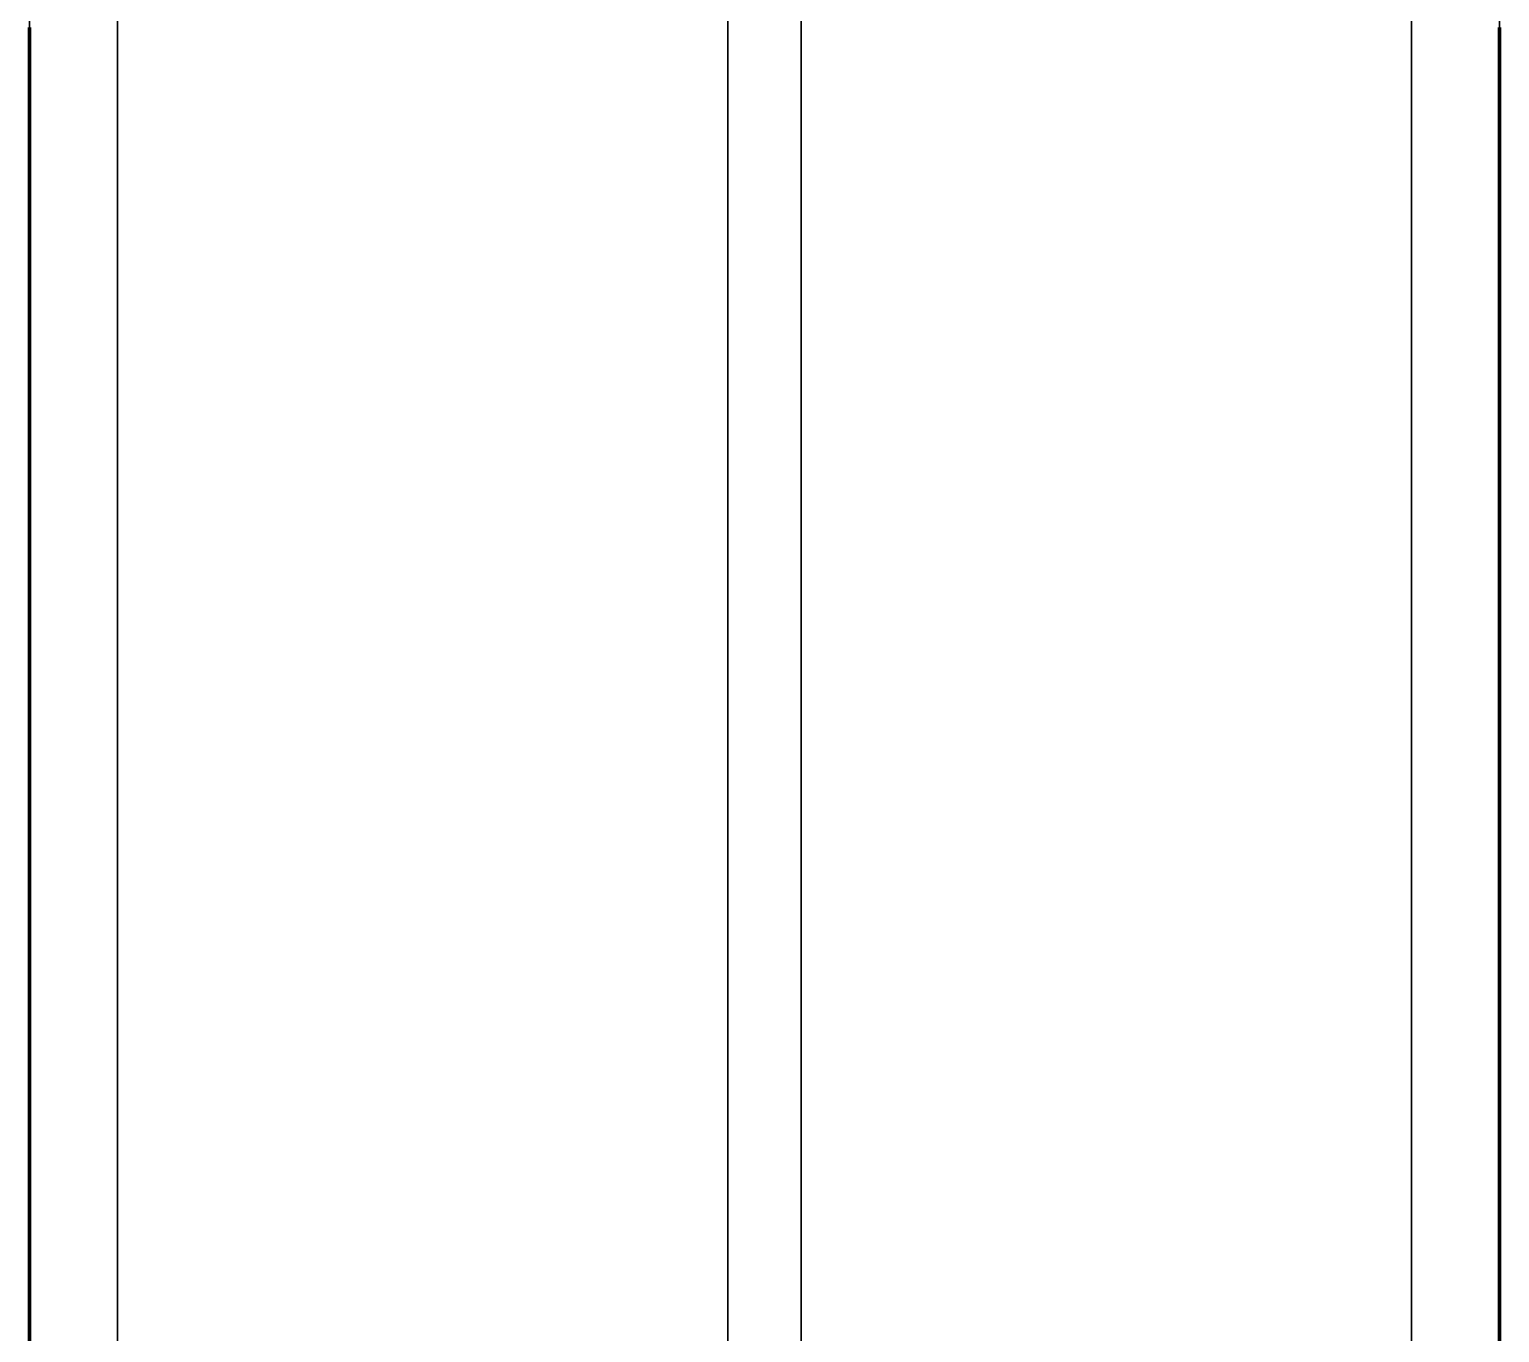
# Model space of a CAD drawing. Header units: millimetres. Extents: x 0 to 2208, y 0 to 420.
# Drawn here: x 67.88 to 72.88, y 78.65 to 83.08 of the extents above; entities that cross this region are included whole.
import ezdxf

# ---------------------------------------------------------------- set-up
doc = ezdxf.new("R2010")
doc.units = ezdxf.units.MM
doc.linetypes.add('IRAM-E-TRAZOS', pattern=[5, 4, -1])
doc.layers.add('01-VISIBLE', color=7, linetype='CONTINUOUS', lineweight=70)
doc.layers.add('02-OCULTA', color=4, linetype='IRAM-E-TRAZOS', lineweight=35)

msp = doc.modelspace()

# ---------------------------------------------------------------- linework, layer by layer
at = {"layer": '01-VISIBLE'}
for points in [[(67.8841, 78.5841), (67.8841, 78.6591), (67.8841, 78.7341), (67.8841, 78.8091), (67.8841, 78.8841), (67.8841, 78.9591), (67.8841, 79.0341), (67.8841, 79.1091), (67.8841, 79.1841), (67.8841, 79.2591), (67.8841, 79.3341), (67.8841, 79.4091), (67.8841, 79.4841), (67.8841, 79.5591), (67.8841, 79.6341), (67.8841, 79.7091), (67.8841, 79.7841), (67.8841, 79.8591), (67.8841, 79.9341), (67.8841, 80.0091), (67.8841, 80.0841), (67.8841, 80.1591), (67.8841, 80.2341), (67.8841, 80.3091), (67.8841, 80.3841), (67.8841, 80.4591), (67.8841, 80.5341), (67.8841, 80.6091), (67.8841, 80.6841), (67.8841, 80.7591), (67.8841, 80.8341), (67.8841, 80.9091), (67.8841, 80.9841), (67.8841, 81.0591), (67.8841, 81.1341), (67.8841, 81.2091), (67.8841, 81.2841), (67.8841, 81.3591), (67.8841, 81.4341), (67.8841, 81.5091), (67.8841, 81.5841), (67.8841, 81.6591), (67.8841, 81.7341), (67.8841, 81.8091), (67.8841, 81.8841), (67.8841, 81.9591), (67.8841, 82.0341), (67.8841, 82.1091), (67.8841, 82.1841), (67.8841, 82.2591), (67.8841, 82.3341), (67.8841, 82.4091), (67.8841, 82.4841), (67.8841, 82.5591), (67.8841, 82.6341), (67.8841, 82.7091), (67.8841, 82.7841), (67.8841, 82.8591), (67.8841, 82.9341), (67.8841, 83.0091), (67.8841, 83.0841)], [(72.8841, 78.5841), (72.8841, 78.6591), (72.8841, 78.7341), (72.8841, 78.8091), (72.8841, 78.8841), (72.8841, 78.9591), (72.8841, 79.0341), (72.8841, 79.1091), (72.8841, 79.1841), (72.8841, 79.2591), (72.8841, 79.3341), (72.8841, 79.4091), (72.8841, 79.4841), (72.8841, 79.5591), (72.8841, 79.6341), (72.8841, 79.7091), (72.8841, 79.7841), (72.8841, 79.8591), (72.8841, 79.9341), (72.8841, 80.0091), (72.8841, 80.0841), (72.8841, 80.1591), (72.8841, 80.2341), (72.8841, 80.3091), (72.8841, 80.3841), (72.8841, 80.4591), (72.8841, 80.5341), (72.8841, 80.6091), (72.8841, 80.6841), (72.8841, 80.7591), (72.8841, 80.8341), (72.8841, 80.9091), (72.8841, 80.9841), (72.8841, 81.0591), (72.8841, 81.1341), (72.8841, 81.2091), (72.8841, 81.2841), (72.8841, 81.3591), (72.8841, 81.4341), (72.8841, 81.5091), (72.8841, 81.5841), (72.8841, 81.6591), (72.8841, 81.7341), (72.8841, 81.8091), (72.8841, 81.8841), (72.8841, 81.9591), (72.8841, 82.0341), (72.8841, 82.1091), (72.8841, 82.1841), (72.8841, 82.2591), (72.8841, 82.3341), (72.8841, 82.4091), (72.8841, 82.4841), (72.8841, 82.5591), (72.8841, 82.6341), (72.8841, 82.7091), (72.8841, 82.7841), (72.8841, 82.8591), (72.8841, 82.9341), (72.8841, 83.0091), (72.8841, 83.0841)]]:
    msp.add_lwpolyline(points, dxfattribs=at)
at = {"layer": '02-OCULTA'}
for points in [[(67.8841, 78.5961), (67.8841, 78.6501), (67.8841, 78.7041), (67.8841, 78.7581), (67.8841, 78.8121), (67.8841, 78.8661), (67.8841, 78.9201), (67.8841, 78.9741), (67.8841, 79.0281), (67.8841, 79.0821), (67.8841, 79.1361), (67.8841, 79.1901), (67.8841, 79.2441), (67.8841, 79.2981), (67.8841, 79.3521), (67.8841, 79.4061), (67.8841, 79.4601), (67.8841, 79.5141), (67.8841, 79.5681), (67.8841, 79.6221), (67.8841, 79.6761), (67.8841, 79.7301), (67.8841, 79.7841), (67.8841, 79.8381), (67.8841, 79.8921), (67.8841, 79.9461), (67.8841, 80.0001), (67.8841, 80.0541), (67.8841, 80.1081), (67.8841, 80.1621), (67.8841, 80.2161), (67.8841, 80.2701), (67.8841, 80.3241), (67.8841, 80.3781), (67.8841, 80.4321), (67.8841, 80.4861), (67.8841, 80.5401), (67.8841, 80.5941), (67.8841, 80.6481), (67.8841, 80.7021), (67.8841, 80.7561), (67.8841, 80.8101), (67.8841, 80.8641), (67.8841, 80.9181), (67.8841, 80.9721), (67.8841, 81.0261), (67.8841, 81.0801), (67.8841, 81.1341), (67.8841, 81.1881), (67.8841, 81.2421), (67.8841, 81.2961), (67.8841, 81.3501), (67.8841, 81.4041), (67.8841, 81.4581), (67.8841, 81.5121), (67.8841, 81.5661), (67.8841, 81.6201), (67.8841, 81.6741), (67.8841, 81.7281), (67.8841, 81.7821), (67.8841, 81.8361), (67.8841, 81.8901), (67.8841, 81.9441), (67.8841, 81.9981), (67.8841, 82.0521), (67.8841, 82.1061), (67.8841, 82.1601), (67.8841, 82.2141), (67.8841, 82.2681), (67.8841, 82.3221), (67.8841, 82.3761), (67.8841, 82.4301), (67.8841, 82.4841), (67.8841, 82.5381), (67.8841, 82.5921), (67.8841, 82.6461), (67.8841, 82.7001), (67.8841, 82.7541), (67.8841, 82.8081), (67.8841, 82.8621), (67.8841, 82.9161), (67.8841, 82.9701), (67.8841, 83.0241), (67.8841, 83.0781), (67.8841, 83.1321)], [(67.8841, 83.1182), (67.8841, 83.068), (67.8841, 83.0178), (67.8841, 82.9676), (67.8841, 82.9173), (67.8841, 82.8671), (67.8841, 82.8169), (67.8841, 82.7666), (67.8841, 82.7164), (67.8841, 82.6662), (67.8841, 82.6159), (67.8841, 82.5657), (67.8841, 82.5155), (67.8841, 82.4652), (67.8841, 82.415), (67.8841, 82.3648), (67.8841, 82.3145), (67.8841, 82.2643), (67.8841, 82.2141), (67.8841, 82.1638), (67.8841, 82.1136), (67.8841, 82.0634), (67.8841, 82.0131), (67.8841, 81.9629), (67.8841, 81.9127), (67.8841, 81.8624), (67.8841, 81.8122), (67.8841, 81.762), (67.8841, 81.7117), (67.8841, 81.6615), (67.8841, 81.6113), (67.8841, 81.561), (67.8841, 81.5108), (67.8841, 81.4606), (67.8841, 81.4103), (67.8841, 81.3601), (67.8841, 81.3099), (67.8841, 81.2596), (67.8841, 81.2094), (67.8841, 81.1592), (67.8841, 81.1089), (67.8841, 81.0587), (67.8841, 81.0085), (67.8841, 80.9582), (67.8841, 80.908), (67.8841, 80.8578), (67.8841, 80.8076), (67.8841, 80.7573), (67.8841, 80.7071), (67.8841, 80.6569), (67.8841, 80.6066), (67.8841, 80.5564), (67.8841, 80.5062), (67.8841, 80.4559), (67.8841, 80.4057), (67.8841, 80.3555), (67.8841, 80.3052), (67.8841, 80.255), (67.8841, 80.2048), (67.8841, 80.1545), (67.8841, 80.1043), (67.8841, 80.0541), (67.8841, 80.0038), (67.8841, 79.9536), (67.8841, 79.9034), (67.8841, 79.8531), (67.8841, 79.8029), (67.8841, 79.7527), (67.8841, 79.7024), (67.8841, 79.6522), (67.8841, 79.602), (67.8841, 79.5517), (67.8841, 79.5015), (67.8841, 79.4513), (67.8841, 79.401), (67.8841, 79.3508), (67.8841, 79.3006), (67.8841, 79.2503), (67.8841, 79.2001), (67.8841, 79.1499), (67.8841, 79.0996), (67.8841, 79.0494), (67.8841, 78.9992), (67.8841, 78.9489), (67.8841, 78.8987), (67.8841, 78.8485), (67.8841, 78.7982), (67.8841, 78.748), (67.8841, 78.6978), (67.8841, 78.6476), (67.8841, 78.5973)], [(67.8841, 83.1086), (67.8841, 83.0585), (67.8841, 83.0083), (67.8841, 82.9581), (67.8841, 82.908), (67.8841, 82.8578), (67.8841, 82.8076), (67.8841, 82.7575), (67.8841, 82.7073), (67.8841, 82.6571), (67.8841, 82.607), (67.8841, 82.5568), (67.8841, 82.5066), (67.8841, 82.4565), (67.8841, 82.4063), (67.8841, 82.3561), (67.8841, 82.306), (67.8841, 82.2558), (67.8841, 82.2056), (67.8841, 82.1555), (67.8841, 82.1053), (67.8841, 82.0551), (67.8841, 82.005), (67.8841, 81.9548), (67.8841, 81.9046), (67.8841, 81.8545), (67.8841, 81.8043), (67.8841, 81.7541), (67.8841, 81.704), (67.8841, 81.6538), (67.8841, 81.6036), (67.8841, 81.5535), (67.8841, 81.5033), (67.8841, 81.4531), (67.8841, 81.403), (67.8841, 81.3528), (67.8841, 81.3026), (67.8841, 81.2525), (67.8841, 81.2023), (67.8841, 81.1521), (67.8841, 81.102), (67.8841, 81.0518), (67.8841, 81.0016), (67.8841, 80.9515), (67.8841, 80.9013), (67.8841, 80.8511), (67.8841, 80.801), (67.8841, 80.7508), (67.8841, 80.7006), (67.8841, 80.6505), (67.8841, 80.6003), (67.8841, 80.5501), (67.8841, 80.4999), (67.8841, 80.4498), (67.8841, 80.3996), (67.8841, 80.3494), (67.8841, 80.2993), (67.8841, 80.2491), (67.8841, 80.1989), (67.8841, 80.1488), (67.8841, 80.0986), (67.8841, 80.0484), (67.8841, 79.9983), (67.8841, 79.9481), (67.8841, 79.8979), (67.8841, 79.8478), (67.8841, 79.7976), (67.8841, 79.7474), (67.8841, 79.6973), (67.8841, 79.6471), (67.8841, 79.5969), (67.8841, 79.5468), (67.8841, 79.4966), (67.8841, 79.4464), (67.8841, 79.3963), (67.8841, 79.3461), (67.8841, 79.2959), (67.8841, 79.2458), (67.8841, 79.1956), (67.8841, 79.1454), (67.8841, 79.0953), (67.8841, 79.0451), (67.8841, 78.9949), (67.8841, 78.9448), (67.8841, 78.8946), (67.8841, 78.8444), (67.8841, 78.7943), (67.8841, 78.7441), (67.8841, 78.6939), (67.8841, 78.6438)], [(68.1841, 78.5961), (68.1841, 78.6501), (68.1841, 78.7041), (68.1841, 78.7581), (68.1841, 78.8121), (68.1841, 78.8661), (68.1841, 78.9201), (68.1841, 78.9741), (68.1841, 79.0281), (68.1841, 79.0821), (68.1841, 79.1361), (68.1841, 79.1901), (68.1841, 79.2441), (68.1841, 79.2981), (68.1841, 79.3521), (68.1841, 79.4061), (68.1841, 79.4601), (68.1841, 79.5141), (68.1841, 79.5681), (68.1841, 79.6221), (68.1841, 79.6761), (68.1841, 79.7301), (68.1841, 79.7841), (68.1841, 79.8381), (68.1841, 79.8921), (68.1841, 79.9461), (68.1841, 80.0001), (68.1841, 80.0541), (68.1841, 80.1081), (68.1841, 80.1621), (68.1841, 80.2161), (68.1841, 80.2701), (68.1841, 80.3241), (68.1841, 80.3781), (68.1841, 80.4321), (68.1841, 80.4861), (68.1841, 80.5401), (68.1841, 80.5941), (68.1841, 80.6481), (68.1841, 80.7021), (68.1841, 80.7561), (68.1841, 80.8101), (68.1841, 80.8641), (68.1841, 80.9181), (68.1841, 80.9721), (68.1841, 81.0261), (68.1841, 81.0801), (68.1841, 81.1341), (68.1841, 81.1881), (68.1841, 81.2421), (68.1841, 81.2961), (68.1841, 81.3501), (68.1841, 81.4041), (68.1841, 81.4581), (68.1841, 81.5121), (68.1841, 81.5661), (68.1841, 81.6201), (68.1841, 81.6741), (68.1841, 81.7281), (68.1841, 81.7821), (68.1841, 81.8361), (68.1841, 81.8901), (68.1841, 81.9441), (68.1841, 81.9981), (68.1841, 82.0521), (68.1841, 82.1061), (68.1841, 82.1601), (68.1841, 82.2141), (68.1841, 82.2681), (68.1841, 82.3221), (68.1841, 82.3761), (68.1841, 82.4301), (68.1841, 82.4841), (68.1841, 82.5381), (68.1841, 82.5921), (68.1841, 82.6461), (68.1841, 82.7001), (68.1841, 82.7541), (68.1841, 82.8081), (68.1841, 82.8621), (68.1841, 82.9161), (68.1841, 82.9701), (68.1841, 83.0241), (68.1841, 83.0781), (68.1841, 83.1321)], [(68.1841, 83.1189), (68.1841, 83.0687), (68.1841, 83.0184), (68.1841, 82.9682), (68.1841, 82.9179), (68.1841, 82.8677), (68.1841, 82.8175), (68.1841, 82.7672), (68.1841, 82.717), (68.1841, 82.6668), (68.1841, 82.6165), (68.1841, 82.5663), (68.1841, 82.5161), (68.1841, 82.4658), (68.1841, 82.4156), (68.1841, 82.3653), (68.1841, 82.3151), (68.1841, 82.2649), (68.1841, 82.2146), (68.1841, 82.1644), (68.1841, 82.1142), (68.1841, 82.0639), (68.1841, 82.0137), (68.1841, 81.9634), (68.1841, 81.9132), (68.1841, 81.863), (68.1841, 81.8127), (68.1841, 81.7625), (68.1841, 81.7123), (68.1841, 81.662), (68.1841, 81.6118), (68.1841, 81.5616), (68.1841, 81.5113), (68.1841, 81.4611), (68.1841, 81.4108), (68.1841, 81.3606), (68.1841, 81.3104), (68.1841, 81.2601), (68.1841, 81.2099), (68.1841, 81.1597), (68.1841, 81.1094), (68.1841, 81.0592), (68.1841, 81.0089), (68.1841, 80.9587), (68.1841, 80.9085), (68.1841, 80.8582), (68.1841, 80.808), (68.1841, 80.7578), (68.1841, 80.7075), (68.1841, 80.6573), (68.1841, 80.607), (68.1841, 80.5568), (68.1841, 80.5066), (68.1841, 80.4563), (68.1841, 80.4061), (68.1841, 80.3559), (68.1841, 80.3056), (68.1841, 80.2554), (68.1841, 80.2052), (68.1841, 80.1549), (68.1841, 80.1047), (68.1841, 80.0544), (68.1841, 80.0042), (68.1841, 79.954), (68.1841, 79.9037), (68.1841, 79.8535), (68.1841, 79.8033), (68.1841, 79.753), (68.1841, 79.7028), (68.1841, 79.6525), (68.1841, 79.6023), (68.1841, 79.5521), (68.1841, 79.5018), (68.1841, 79.4516), (68.1841, 79.4014), (68.1841, 79.3511), (68.1841, 79.3009), (68.1841, 79.2507), (68.1841, 79.2004), (68.1841, 79.1502), (68.1841, 79.0999), (68.1841, 79.0497), (68.1841, 78.9995), (68.1841, 78.9492), (68.1841, 78.899), (68.1841, 78.8488), (68.1841, 78.7985), (68.1841, 78.7483), (68.1841, 78.698), (68.1841, 78.6478), (68.1841, 78.5976)], [(68.1841, 83.1182), (68.1841, 83.068), (68.1841, 83.0178), (68.1841, 82.9676), (68.1841, 82.9173), (68.1841, 82.8671), (68.1841, 82.8169), (68.1841, 82.7666), (68.1841, 82.7164), (68.1841, 82.6662), (68.1841, 82.6159), (68.1841, 82.5657), (68.1841, 82.5155), (68.1841, 82.4652), (68.1841, 82.415), (68.1841, 82.3648), (68.1841, 82.3145), (68.1841, 82.2643), (68.1841, 82.2141), (68.1841, 82.1638), (68.1841, 82.1136), (68.1841, 82.0634), (68.1841, 82.0131), (68.1841, 81.9629), (68.1841, 81.9127), (68.1841, 81.8624), (68.1841, 81.8122), (68.1841, 81.762), (68.1841, 81.7117), (68.1841, 81.6615), (68.1841, 81.6113), (68.1841, 81.561), (68.1841, 81.5108), (68.1841, 81.4606), (68.1841, 81.4103), (68.1841, 81.3601), (68.1841, 81.3099), (68.1841, 81.2596), (68.1841, 81.2094), (68.1841, 81.1592), (68.1841, 81.1089), (68.1841, 81.0587), (68.1841, 81.0085), (68.1841, 80.9582), (68.1841, 80.908), (68.1841, 80.8578), (68.1841, 80.8076), (68.1841, 80.7573), (68.1841, 80.7071), (68.1841, 80.6569), (68.1841, 80.6066), (68.1841, 80.5564), (68.1841, 80.5062), (68.1841, 80.4559), (68.1841, 80.4057), (68.1841, 80.3555), (68.1841, 80.3052), (68.1841, 80.255), (68.1841, 80.2048), (68.1841, 80.1545), (68.1841, 80.1043), (68.1841, 80.0541), (68.1841, 80.0038), (68.1841, 79.9536), (68.1841, 79.9034), (68.1841, 79.8531), (68.1841, 79.8029), (68.1841, 79.7527), (68.1841, 79.7024), (68.1841, 79.6522), (68.1841, 79.602), (68.1841, 79.5517), (68.1841, 79.5015), (68.1841, 79.4513), (68.1841, 79.401), (68.1841, 79.3508), (68.1841, 79.3006), (68.1841, 79.2503), (68.1841, 79.2001), (68.1841, 79.1499), (68.1841, 79.0996), (68.1841, 79.0494), (68.1841, 78.9992), (68.1841, 78.9489), (68.1841, 78.8987), (68.1841, 78.8485), (68.1841, 78.7982), (68.1841, 78.748), (68.1841, 78.6978), (68.1841, 78.6476), (68.1841, 78.5973)], [(68.1841, 78.5961), (68.1841, 78.6491), (68.1841, 78.7021), (68.1841, 78.7551), (68.1841, 78.8081), (68.1841, 78.8611), (68.1841, 78.9141), (68.1841, 78.9671), (68.1841, 79.0201), (68.1841, 79.0731), (68.1841, 79.1261), (68.1841, 79.1791), (68.1841, 79.2321), (68.1841, 79.2851), (68.1841, 79.3381), (68.1841, 79.3911), (68.1841, 79.4441), (68.1841, 79.4971), (68.1841, 79.5501), (68.1841, 79.6031), (68.1841, 79.6561), (68.1841, 79.7091), (68.1841, 79.7621), (68.1841, 79.8151), (68.1841, 79.8681), (68.1841, 79.9211), (68.1841, 79.9741), (68.1841, 80.0271), (68.1841, 80.0801), (68.1841, 80.1331), (68.1841, 80.1861), (68.1841, 80.2391), (68.1841, 80.2921), (68.1841, 80.3451), (68.1841, 80.3981), (68.1841, 80.4511), (68.1841, 80.5041), (68.1841, 80.5571), (68.1841, 80.6101), (68.1841, 80.6631), (68.1841, 80.7161), (68.1841, 80.7691), (68.1841, 80.8221), (68.1841, 80.8751), (68.1841, 80.9281), (68.1841, 80.9811), (68.1841, 81.0341), (68.1841, 81.0871), (68.1841, 81.1401), (68.1841, 81.1931), (68.1841, 81.2461), (68.1841, 81.2991), (68.1841, 81.3521), (68.1841, 81.4051), (68.1841, 81.4581), (68.1841, 81.5111), (68.1841, 81.5641), (68.1841, 81.6171), (68.1841, 81.6701), (68.1841, 81.7231), (68.1841, 81.7761), (68.1841, 81.8291), (68.1841, 81.8821), (68.1841, 81.9351), (68.1841, 81.9881), (68.1841, 82.0411), (68.1841, 82.0941), (68.1841, 82.1471), (68.1841, 82.2001), (68.1841, 82.2531), (68.1841, 82.3061), (68.1841, 82.3591), (68.1841, 82.4121), (68.1841, 82.4651), (68.1841, 82.5181), (68.1841, 82.5711), (68.1841, 82.6241), (68.1841, 82.6771), (68.1841, 82.7301), (68.1841, 82.7831), (68.1841, 82.8361), (68.1841, 82.8891), (68.1841, 82.9421), (68.1841, 82.9951), (68.1841, 83.0481), (68.1841, 83.1011)], [(70.2591, 83.1189), (70.2591, 83.0687), (70.2591, 83.0184), (70.2591, 82.9682), (70.2591, 82.9179), (70.2591, 82.8677), (70.2591, 82.8175), (70.2591, 82.7672), (70.2591, 82.717), (70.2591, 82.6668), (70.2591, 82.6165), (70.2591, 82.5663), (70.2591, 82.5161), (70.2591, 82.4658), (70.2591, 82.4156), (70.2591, 82.3653), (70.2591, 82.3151), (70.2591, 82.2649), (70.2591, 82.2146), (70.2591, 82.1644), (70.2591, 82.1142), (70.2591, 82.0639), (70.2591, 82.0137), (70.2591, 81.9634), (70.2591, 81.9132), (70.2591, 81.863), (70.2591, 81.8127), (70.2591, 81.7625), (70.2591, 81.7123), (70.2591, 81.662), (70.2591, 81.6118), (70.2591, 81.5616), (70.2591, 81.5113), (70.2591, 81.4611), (70.2591, 81.4108), (70.2591, 81.3606), (70.2591, 81.3104), (70.2591, 81.2601), (70.2591, 81.2099), (70.2591, 81.1597), (70.2591, 81.1094), (70.2591, 81.0592), (70.2591, 81.0089), (70.2591, 80.9587), (70.2591, 80.9085), (70.2591, 80.8582), (70.2591, 80.808), (70.2591, 80.7578), (70.2591, 80.7075), (70.2591, 80.6573), (70.2591, 80.607), (70.2591, 80.5568), (70.2591, 80.5066), (70.2591, 80.4563), (70.2591, 80.4061), (70.2591, 80.3559), (70.2591, 80.3056), (70.2591, 80.2554), (70.2591, 80.2052), (70.2591, 80.1549), (70.2591, 80.1047), (70.2591, 80.0544), (70.2591, 80.0042), (70.2591, 79.954), (70.2591, 79.9037), (70.2591, 79.8535), (70.2591, 79.8033), (70.2591, 79.753), (70.2591, 79.7028), (70.2591, 79.6525), (70.2591, 79.6023), (70.2591, 79.5521), (70.2591, 79.5018), (70.2591, 79.4516), (70.2591, 79.4014), (70.2591, 79.3511), (70.2591, 79.3009), (70.2591, 79.2507), (70.2591, 79.2004), (70.2591, 79.1502), (70.2591, 79.0999), (70.2591, 79.0497), (70.2591, 78.9995), (70.2591, 78.9492), (70.2591, 78.899), (70.2591, 78.8488), (70.2591, 78.7985), (70.2591, 78.7483), (70.2591, 78.698), (70.2591, 78.6478), (70.2591, 78.5976)], [(70.2591, 78.5961), (70.2591, 78.6491), (70.2591, 78.7021), (70.2591, 78.7551), (70.2591, 78.8081), (70.2591, 78.8611), (70.2591, 78.9141), (70.2591, 78.9671), (70.2591, 79.0201), (70.2591, 79.0731), (70.2591, 79.1261), (70.2591, 79.1791), (70.2591, 79.2321), (70.2591, 79.2851), (70.2591, 79.3381), (70.2591, 79.3911), (70.2591, 79.4441), (70.2591, 79.4971), (70.2591, 79.5501), (70.2591, 79.6031), (70.2591, 79.6561), (70.2591, 79.7091), (70.2591, 79.7621), (70.2591, 79.8151), (70.2591, 79.8681), (70.2591, 79.9211), (70.2591, 79.9741), (70.2591, 80.0271), (70.2591, 80.0801), (70.2591, 80.1331), (70.2591, 80.1861), (70.2591, 80.2391), (70.2591, 80.2921), (70.2591, 80.3451), (70.2591, 80.3981), (70.2591, 80.4511), (70.2591, 80.5041), (70.2591, 80.5571), (70.2591, 80.6101), (70.2591, 80.6631), (70.2591, 80.7161), (70.2591, 80.7691), (70.2591, 80.8221), (70.2591, 80.8751), (70.2591, 80.9281), (70.2591, 80.9811), (70.2591, 81.0341), (70.2591, 81.0871), (70.2591, 81.1401), (70.2591, 81.1931), (70.2591, 81.2461), (70.2591, 81.2991), (70.2591, 81.3521), (70.2591, 81.4051), (70.2591, 81.4581), (70.2591, 81.5111), (70.2591, 81.5641), (70.2591, 81.6171), (70.2591, 81.6701), (70.2591, 81.7231), (70.2591, 81.7761), (70.2591, 81.8291), (70.2591, 81.8821), (70.2591, 81.9351), (70.2591, 81.9881), (70.2591, 82.0411), (70.2591, 82.0941), (70.2591, 82.1471), (70.2591, 82.2001), (70.2591, 82.2531), (70.2591, 82.3061), (70.2591, 82.3591), (70.2591, 82.4121), (70.2591, 82.4651), (70.2591, 82.5181), (70.2591, 82.5711), (70.2591, 82.6241), (70.2591, 82.6771), (70.2591, 82.7301), (70.2591, 82.7831), (70.2591, 82.8361), (70.2591, 82.8891), (70.2591, 82.9421), (70.2591, 82.9951), (70.2591, 83.0481), (70.2591, 83.1011)], [(70.5091, 83.1189), (70.5091, 83.0687), (70.5091, 83.0184), (70.5091, 82.9682), (70.5091, 82.9179), (70.5091, 82.8677), (70.5091, 82.8175), (70.5091, 82.7672), (70.5091, 82.717), (70.5091, 82.6668), (70.5091, 82.6165), (70.5091, 82.5663), (70.5091, 82.5161), (70.5091, 82.4658), (70.5091, 82.4156), (70.5091, 82.3653), (70.5091, 82.3151), (70.5091, 82.2649), (70.5091, 82.2146), (70.5091, 82.1644), (70.5091, 82.1142), (70.5091, 82.0639), (70.5091, 82.0137), (70.5091, 81.9634), (70.5091, 81.9132), (70.5091, 81.863), (70.5091, 81.8127), (70.5091, 81.7625), (70.5091, 81.7123), (70.5091, 81.662), (70.5091, 81.6118), (70.5091, 81.5616), (70.5091, 81.5113), (70.5091, 81.4611), (70.5091, 81.4108), (70.5091, 81.3606), (70.5091, 81.3104), (70.5091, 81.2601), (70.5091, 81.2099), (70.5091, 81.1597), (70.5091, 81.1094), (70.5091, 81.0592), (70.5091, 81.0089), (70.5091, 80.9587), (70.5091, 80.9085), (70.5091, 80.8582), (70.5091, 80.808), (70.5091, 80.7578), (70.5091, 80.7075), (70.5091, 80.6573), (70.5091, 80.607), (70.5091, 80.5568), (70.5091, 80.5066), (70.5091, 80.4563), (70.5091, 80.4061), (70.5091, 80.3559), (70.5091, 80.3056), (70.5091, 80.2554), (70.5091, 80.2052), (70.5091, 80.1549), (70.5091, 80.1047), (70.5091, 80.0544), (70.5091, 80.0042), (70.5091, 79.954), (70.5091, 79.9037), (70.5091, 79.8535), (70.5091, 79.8033), (70.5091, 79.753), (70.5091, 79.7028), (70.5091, 79.6525), (70.5091, 79.6023), (70.5091, 79.5521), (70.5091, 79.5018), (70.5091, 79.4516), (70.5091, 79.4014), (70.5091, 79.3511), (70.5091, 79.3009), (70.5091, 79.2507), (70.5091, 79.2004), (70.5091, 79.1502), (70.5091, 79.0999), (70.5091, 79.0497), (70.5091, 78.9995), (70.5091, 78.9492), (70.5091, 78.899), (70.5091, 78.8488), (70.5091, 78.7985), (70.5091, 78.7483), (70.5091, 78.698), (70.5091, 78.6478), (70.5091, 78.5976)], [(70.5091, 78.5961), (70.5091, 78.6491), (70.5091, 78.7021), (70.5091, 78.7551), (70.5091, 78.8081), (70.5091, 78.8611), (70.5091, 78.9141), (70.5091, 78.9671), (70.5091, 79.0201), (70.5091, 79.0731), (70.5091, 79.1261), (70.5091, 79.1791), (70.5091, 79.2321), (70.5091, 79.2851), (70.5091, 79.3381), (70.5091, 79.3911), (70.5091, 79.4441), (70.5091, 79.4971), (70.5091, 79.5501), (70.5091, 79.6031), (70.5091, 79.6561), (70.5091, 79.7091), (70.5091, 79.7621), (70.5091, 79.8151), (70.5091, 79.8681), (70.5091, 79.9211), (70.5091, 79.9741), (70.5091, 80.0271), (70.5091, 80.0801), (70.5091, 80.1331), (70.5091, 80.1861), (70.5091, 80.2391), (70.5091, 80.2921), (70.5091, 80.3451), (70.5091, 80.3981), (70.5091, 80.4511), (70.5091, 80.5041), (70.5091, 80.5571), (70.5091, 80.6101), (70.5091, 80.6631), (70.5091, 80.7161), (70.5091, 80.7691), (70.5091, 80.8221), (70.5091, 80.8751), (70.5091, 80.9281), (70.5091, 80.9811), (70.5091, 81.0341), (70.5091, 81.0871), (70.5091, 81.1401), (70.5091, 81.1931), (70.5091, 81.2461), (70.5091, 81.2991), (70.5091, 81.3521), (70.5091, 81.4051), (70.5091, 81.4581), (70.5091, 81.5111), (70.5091, 81.5641), (70.5091, 81.6171), (70.5091, 81.6701), (70.5091, 81.7231), (70.5091, 81.7761), (70.5091, 81.8291), (70.5091, 81.8821), (70.5091, 81.9351), (70.5091, 81.9881), (70.5091, 82.0411), (70.5091, 82.0941), (70.5091, 82.1471), (70.5091, 82.2001), (70.5091, 82.2531), (70.5091, 82.3061), (70.5091, 82.3591), (70.5091, 82.4121), (70.5091, 82.4651), (70.5091, 82.5181), (70.5091, 82.5711), (70.5091, 82.6241), (70.5091, 82.6771), (70.5091, 82.7301), (70.5091, 82.7831), (70.5091, 82.8361), (70.5091, 82.8891), (70.5091, 82.9421), (70.5091, 82.9951), (70.5091, 83.0481), (70.5091, 83.1011)], [(72.5841, 78.5961), (72.5841, 78.6501), (72.5841, 78.7041), (72.5841, 78.7581), (72.5841, 78.8121), (72.5841, 78.8661), (72.5841, 78.9201), (72.5841, 78.9741), (72.5841, 79.0281), (72.5841, 79.0821), (72.5841, 79.1361), (72.5841, 79.1901), (72.5841, 79.2441), (72.5841, 79.2981), (72.5841, 79.3521), (72.5841, 79.4061), (72.5841, 79.4601), (72.5841, 79.5141), (72.5841, 79.5681), (72.5841, 79.6221), (72.5841, 79.6761), (72.5841, 79.7301), (72.5841, 79.7841), (72.5841, 79.8381), (72.5841, 79.8921), (72.5841, 79.9461), (72.5841, 80.0001), (72.5841, 80.0541), (72.5841, 80.1081), (72.5841, 80.1621), (72.5841, 80.2161), (72.5841, 80.2701), (72.5841, 80.3241), (72.5841, 80.3781), (72.5841, 80.4321), (72.5841, 80.4861), (72.5841, 80.5401), (72.5841, 80.5941), (72.5841, 80.6481), (72.5841, 80.7021), (72.5841, 80.7561), (72.5841, 80.8101), (72.5841, 80.8641), (72.5841, 80.9181), (72.5841, 80.9721), (72.5841, 81.0261), (72.5841, 81.0801), (72.5841, 81.1341), (72.5841, 81.1881), (72.5841, 81.2421), (72.5841, 81.2961), (72.5841, 81.3501), (72.5841, 81.4041), (72.5841, 81.4581), (72.5841, 81.5121), (72.5841, 81.5661), (72.5841, 81.6201), (72.5841, 81.6741), (72.5841, 81.7281), (72.5841, 81.7821), (72.5841, 81.8361), (72.5841, 81.8901), (72.5841, 81.9441), (72.5841, 81.9981), (72.5841, 82.0521), (72.5841, 82.1061), (72.5841, 82.1601), (72.5841, 82.2141), (72.5841, 82.2681), (72.5841, 82.3221), (72.5841, 82.3761), (72.5841, 82.4301), (72.5841, 82.4841), (72.5841, 82.5381), (72.5841, 82.5921), (72.5841, 82.6461), (72.5841, 82.7001), (72.5841, 82.7541), (72.5841, 82.8081), (72.5841, 82.8621), (72.5841, 82.9161), (72.5841, 82.9701), (72.5841, 83.0241), (72.5841, 83.0781), (72.5841, 83.1321)], [(72.5841, 83.1189), (72.5841, 83.0687), (72.5841, 83.0184), (72.5841, 82.9682), (72.5841, 82.9179), (72.5841, 82.8677), (72.5841, 82.8175), (72.5841, 82.7672), (72.5841, 82.717), (72.5841, 82.6668), (72.5841, 82.6165), (72.5841, 82.5663), (72.5841, 82.5161), (72.5841, 82.4658), (72.5841, 82.4156), (72.5841, 82.3653), (72.5841, 82.3151), (72.5841, 82.2649), (72.5841, 82.2146), (72.5841, 82.1644), (72.5841, 82.1142), (72.5841, 82.0639), (72.5841, 82.0137), (72.5841, 81.9634), (72.5841, 81.9132), (72.5841, 81.863), (72.5841, 81.8127), (72.5841, 81.7625), (72.5841, 81.7123), (72.5841, 81.662), (72.5841, 81.6118), (72.5841, 81.5616), (72.5841, 81.5113), (72.5841, 81.4611), (72.5841, 81.4108), (72.5841, 81.3606), (72.5841, 81.3104), (72.5841, 81.2601), (72.5841, 81.2099), (72.5841, 81.1597), (72.5841, 81.1094), (72.5841, 81.0592), (72.5841, 81.0089), (72.5841, 80.9587), (72.5841, 80.9085), (72.5841, 80.8582), (72.5841, 80.808), (72.5841, 80.7578), (72.5841, 80.7075), (72.5841, 80.6573), (72.5841, 80.607), (72.5841, 80.5568), (72.5841, 80.5066), (72.5841, 80.4563), (72.5841, 80.4061), (72.5841, 80.3559), (72.5841, 80.3056), (72.5841, 80.2554), (72.5841, 80.2052), (72.5841, 80.1549), (72.5841, 80.1047), (72.5841, 80.0544), (72.5841, 80.0042), (72.5841, 79.954), (72.5841, 79.9037), (72.5841, 79.8535), (72.5841, 79.8033), (72.5841, 79.753), (72.5841, 79.7028), (72.5841, 79.6525), (72.5841, 79.6023), (72.5841, 79.5521), (72.5841, 79.5018), (72.5841, 79.4516), (72.5841, 79.4014), (72.5841, 79.3511), (72.5841, 79.3009), (72.5841, 79.2507), (72.5841, 79.2004), (72.5841, 79.1502), (72.5841, 79.0999), (72.5841, 79.0497), (72.5841, 78.9995), (72.5841, 78.9492), (72.5841, 78.899), (72.5841, 78.8488), (72.5841, 78.7985), (72.5841, 78.7483), (72.5841, 78.698), (72.5841, 78.6478), (72.5841, 78.5976)], [(72.5841, 83.1182), (72.5841, 83.068), (72.5841, 83.0178), (72.5841, 82.9676), (72.5841, 82.9173), (72.5841, 82.8671), (72.5841, 82.8169), (72.5841, 82.7666), (72.5841, 82.7164), (72.5841, 82.6662), (72.5841, 82.6159), (72.5841, 82.5657), (72.5841, 82.5155), (72.5841, 82.4652), (72.5841, 82.415), (72.5841, 82.3648), (72.5841, 82.3145), (72.5841, 82.2643), (72.5841, 82.2141), (72.5841, 82.1638), (72.5841, 82.1136), (72.5841, 82.0634), (72.5841, 82.0131), (72.5841, 81.9629), (72.5841, 81.9127), (72.5841, 81.8624), (72.5841, 81.8122), (72.5841, 81.762), (72.5841, 81.7117), (72.5841, 81.6615), (72.5841, 81.6113), (72.5841, 81.561), (72.5841, 81.5108), (72.5841, 81.4606), (72.5841, 81.4103), (72.5841, 81.3601), (72.5841, 81.3099), (72.5841, 81.2596), (72.5841, 81.2094), (72.5841, 81.1592), (72.5841, 81.1089), (72.5841, 81.0587), (72.5841, 81.0085), (72.5841, 80.9582), (72.5841, 80.908), (72.5841, 80.8578), (72.5841, 80.8076), (72.5841, 80.7573), (72.5841, 80.7071), (72.5841, 80.6569), (72.5841, 80.6066), (72.5841, 80.5564), (72.5841, 80.5062), (72.5841, 80.4559), (72.5841, 80.4057), (72.5841, 80.3555), (72.5841, 80.3052), (72.5841, 80.255), (72.5841, 80.2048), (72.5841, 80.1545), (72.5841, 80.1043), (72.5841, 80.0541), (72.5841, 80.0038), (72.5841, 79.9536), (72.5841, 79.9034), (72.5841, 79.8531), (72.5841, 79.8029), (72.5841, 79.7527), (72.5841, 79.7024), (72.5841, 79.6522), (72.5841, 79.602), (72.5841, 79.5517), (72.5841, 79.5015), (72.5841, 79.4513), (72.5841, 79.401), (72.5841, 79.3508), (72.5841, 79.3006), (72.5841, 79.2503), (72.5841, 79.2001), (72.5841, 79.1499), (72.5841, 79.0996), (72.5841, 79.0494), (72.5841, 78.9992), (72.5841, 78.9489), (72.5841, 78.8987), (72.5841, 78.8485), (72.5841, 78.7982), (72.5841, 78.748), (72.5841, 78.6978), (72.5841, 78.6476), (72.5841, 78.5973)], [(72.5841, 78.5961), (72.5841, 78.6491), (72.5841, 78.7021), (72.5841, 78.7551), (72.5841, 78.8081), (72.5841, 78.8611), (72.5841, 78.9141), (72.5841, 78.9671), (72.5841, 79.0201), (72.5841, 79.0731), (72.5841, 79.1261), (72.5841, 79.1791), (72.5841, 79.2321), (72.5841, 79.2851), (72.5841, 79.3381), (72.5841, 79.3911), (72.5841, 79.4441), (72.5841, 79.4971), (72.5841, 79.5501), (72.5841, 79.6031), (72.5841, 79.6561), (72.5841, 79.7091), (72.5841, 79.7621), (72.5841, 79.8151), (72.5841, 79.8681), (72.5841, 79.9211), (72.5841, 79.9741), (72.5841, 80.0271), (72.5841, 80.0801), (72.5841, 80.1331), (72.5841, 80.1861), (72.5841, 80.2391), (72.5841, 80.2921), (72.5841, 80.3451), (72.5841, 80.3981), (72.5841, 80.4511), (72.5841, 80.5041), (72.5841, 80.5571), (72.5841, 80.6101), (72.5841, 80.6631), (72.5841, 80.7161), (72.5841, 80.7691), (72.5841, 80.8221), (72.5841, 80.8751), (72.5841, 80.9281), (72.5841, 80.9811), (72.5841, 81.0341), (72.5841, 81.0871), (72.5841, 81.1401), (72.5841, 81.1931), (72.5841, 81.2461), (72.5841, 81.2991), (72.5841, 81.3521), (72.5841, 81.4051), (72.5841, 81.4581), (72.5841, 81.5111), (72.5841, 81.5641), (72.5841, 81.6171), (72.5841, 81.6701), (72.5841, 81.7231), (72.5841, 81.7761), (72.5841, 81.8291), (72.5841, 81.8821), (72.5841, 81.9351), (72.5841, 81.9881), (72.5841, 82.0411), (72.5841, 82.0941), (72.5841, 82.1471), (72.5841, 82.2001), (72.5841, 82.2531), (72.5841, 82.3061), (72.5841, 82.3591), (72.5841, 82.4121), (72.5841, 82.4651), (72.5841, 82.5181), (72.5841, 82.5711), (72.5841, 82.6241), (72.5841, 82.6771), (72.5841, 82.7301), (72.5841, 82.7831), (72.5841, 82.8361), (72.5841, 82.8891), (72.5841, 82.9421), (72.5841, 82.9951), (72.5841, 83.0481), (72.5841, 83.1011)], [(72.8841, 78.5961), (72.8841, 78.6501), (72.8841, 78.7041), (72.8841, 78.7581), (72.8841, 78.8121), (72.8841, 78.8661), (72.8841, 78.9201), (72.8841, 78.9741), (72.8841, 79.0281), (72.8841, 79.0821), (72.8841, 79.1361), (72.8841, 79.1901), (72.8841, 79.2441), (72.8841, 79.2981), (72.8841, 79.3521), (72.8841, 79.4061), (72.8841, 79.4601), (72.8841, 79.5141), (72.8841, 79.5681), (72.8841, 79.6221), (72.8841, 79.6761), (72.8841, 79.7301), (72.8841, 79.7841), (72.8841, 79.8381), (72.8841, 79.8921), (72.8841, 79.9461), (72.8841, 80.0001), (72.8841, 80.0541), (72.8841, 80.1081), (72.8841, 80.1621), (72.8841, 80.2161), (72.8841, 80.2701), (72.8841, 80.3241), (72.8841, 80.3781), (72.8841, 80.4321), (72.8841, 80.4861), (72.8841, 80.5401), (72.8841, 80.5941), (72.8841, 80.6481), (72.8841, 80.7021), (72.8841, 80.7561), (72.8841, 80.8101), (72.8841, 80.8641), (72.8841, 80.9181), (72.8841, 80.9721), (72.8841, 81.0261), (72.8841, 81.0801), (72.8841, 81.1341), (72.8841, 81.1881), (72.8841, 81.2421), (72.8841, 81.2961), (72.8841, 81.3501), (72.8841, 81.4041), (72.8841, 81.4581), (72.8841, 81.5121), (72.8841, 81.5661), (72.8841, 81.6201), (72.8841, 81.6741), (72.8841, 81.7281), (72.8841, 81.7821), (72.8841, 81.8361), (72.8841, 81.8901), (72.8841, 81.9441), (72.8841, 81.9981), (72.8841, 82.0521), (72.8841, 82.1061), (72.8841, 82.1601), (72.8841, 82.2141), (72.8841, 82.2681), (72.8841, 82.3221), (72.8841, 82.3761), (72.8841, 82.4301), (72.8841, 82.4841), (72.8841, 82.5381), (72.8841, 82.5921), (72.8841, 82.6461), (72.8841, 82.7001), (72.8841, 82.7541), (72.8841, 82.8081), (72.8841, 82.8621), (72.8841, 82.9161), (72.8841, 82.9701), (72.8841, 83.0241), (72.8841, 83.0781), (72.8841, 83.1321)], [(72.8841, 83.1182), (72.8841, 83.068), (72.8841, 83.0178), (72.8841, 82.9676), (72.8841, 82.9173), (72.8841, 82.8671), (72.8841, 82.8169), (72.8841, 82.7666), (72.8841, 82.7164), (72.8841, 82.6662), (72.8841, 82.6159), (72.8841, 82.5657), (72.8841, 82.5155), (72.8841, 82.4652), (72.8841, 82.415), (72.8841, 82.3648), (72.8841, 82.3145), (72.8841, 82.2643), (72.8841, 82.2141), (72.8841, 82.1638), (72.8841, 82.1136), (72.8841, 82.0634), (72.8841, 82.0131), (72.8841, 81.9629), (72.8841, 81.9127), (72.8841, 81.8624), (72.8841, 81.8122), (72.8841, 81.762), (72.8841, 81.7117), (72.8841, 81.6615), (72.8841, 81.6113), (72.8841, 81.561), (72.8841, 81.5108), (72.8841, 81.4606), (72.8841, 81.4103), (72.8841, 81.3601), (72.8841, 81.3099), (72.8841, 81.2596), (72.8841, 81.2094), (72.8841, 81.1592), (72.8841, 81.1089), (72.8841, 81.0587), (72.8841, 81.0085), (72.8841, 80.9582), (72.8841, 80.908), (72.8841, 80.8578), (72.8841, 80.8076), (72.8841, 80.7573), (72.8841, 80.7071), (72.8841, 80.6569), (72.8841, 80.6066), (72.8841, 80.5564), (72.8841, 80.5062), (72.8841, 80.4559), (72.8841, 80.4057), (72.8841, 80.3555), (72.8841, 80.3052), (72.8841, 80.255), (72.8841, 80.2048), (72.8841, 80.1545), (72.8841, 80.1043), (72.8841, 80.0541), (72.8841, 80.0038), (72.8841, 79.9536), (72.8841, 79.9034), (72.8841, 79.8531), (72.8841, 79.8029), (72.8841, 79.7527), (72.8841, 79.7024), (72.8841, 79.6522), (72.8841, 79.602), (72.8841, 79.5517), (72.8841, 79.5015), (72.8841, 79.4513), (72.8841, 79.401), (72.8841, 79.3508), (72.8841, 79.3006), (72.8841, 79.2503), (72.8841, 79.2001), (72.8841, 79.1499), (72.8841, 79.0996), (72.8841, 79.0494), (72.8841, 78.9992), (72.8841, 78.9489), (72.8841, 78.8987), (72.8841, 78.8485), (72.8841, 78.7982), (72.8841, 78.748), (72.8841, 78.6978), (72.8841, 78.6476), (72.8841, 78.5973)], [(72.8841, 83.1086), (72.8841, 83.0585), (72.8841, 83.0083), (72.8841, 82.9581), (72.8841, 82.908), (72.8841, 82.8578), (72.8841, 82.8076), (72.8841, 82.7575), (72.8841, 82.7073), (72.8841, 82.6571), (72.8841, 82.607), (72.8841, 82.5568), (72.8841, 82.5066), (72.8841, 82.4565), (72.8841, 82.4063), (72.8841, 82.3561), (72.8841, 82.306), (72.8841, 82.2558), (72.8841, 82.2056), (72.8841, 82.1555), (72.8841, 82.1053), (72.8841, 82.0551), (72.8841, 82.005), (72.8841, 81.9548), (72.8841, 81.9046), (72.8841, 81.8545), (72.8841, 81.8043), (72.8841, 81.7541), (72.8841, 81.704), (72.8841, 81.6538), (72.8841, 81.6036), (72.8841, 81.5535), (72.8841, 81.5033), (72.8841, 81.4531), (72.8841, 81.403), (72.8841, 81.3528), (72.8841, 81.3026), (72.8841, 81.2525), (72.8841, 81.2023), (72.8841, 81.1521), (72.8841, 81.102), (72.8841, 81.0518), (72.8841, 81.0016), (72.8841, 80.9515), (72.8841, 80.9013), (72.8841, 80.8511), (72.8841, 80.801), (72.8841, 80.7508), (72.8841, 80.7006), (72.8841, 80.6505), (72.8841, 80.6003), (72.8841, 80.5501), (72.8841, 80.4999), (72.8841, 80.4498), (72.8841, 80.3996), (72.8841, 80.3494), (72.8841, 80.2993), (72.8841, 80.2491), (72.8841, 80.1989), (72.8841, 80.1488), (72.8841, 80.0986), (72.8841, 80.0484), (72.8841, 79.9983), (72.8841, 79.9481), (72.8841, 79.8979), (72.8841, 79.8478), (72.8841, 79.7976), (72.8841, 79.7474), (72.8841, 79.6973), (72.8841, 79.6471), (72.8841, 79.5969), (72.8841, 79.5468), (72.8841, 79.4966), (72.8841, 79.4464), (72.8841, 79.3963), (72.8841, 79.3461), (72.8841, 79.2959), (72.8841, 79.2458), (72.8841, 79.1956), (72.8841, 79.1454), (72.8841, 79.0953), (72.8841, 79.0451), (72.8841, 78.9949), (72.8841, 78.9448), (72.8841, 78.8946), (72.8841, 78.8444), (72.8841, 78.7943), (72.8841, 78.7441), (72.8841, 78.6939), (72.8841, 78.6438)]]:
    msp.add_lwpolyline(points, dxfattribs=at)

doc.saveas('drawing.dxf')
